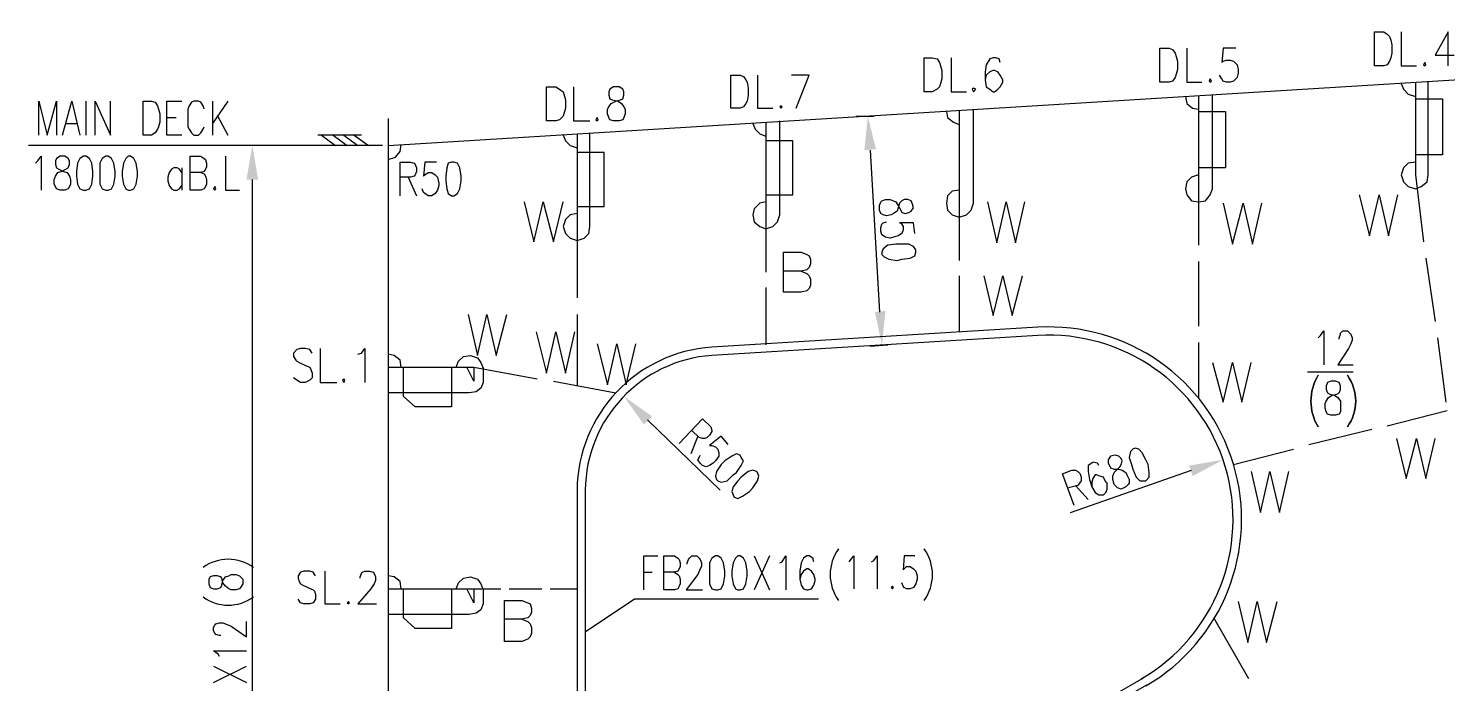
# Model space of a CAD drawing. Header units: millimetres. Extents: x 0.6 to 49, y 0.3 to 23.1.
# Drawn here: x 8.696 to 12.731, y 14.72 to 16.583 of the extents above; entities that cross this region are included whole.
import ezdxf

# ---------------------------------------------------------------- set-up
doc = ezdxf.new("R2010")
doc.units = ezdxf.units.MM
doc.layers.add('PDF_Geometry', color=7, linetype='Continuous')
doc.layers.add('PDF_Solid Fills', color=7, linetype='Continuous')

msp = doc.modelspace()

# ---------------------------------------------------------------- linework, layer by layer
at = {"layer": 'PDF_Geometry', "lineweight": 25}
for points in [[(9.7194, 16.25), (15.1194, 16.5833)], [(12.5994, 16.5733), (12.5994, 16.4767), (12.6428, 16.4767)], [(12.7328, 16.4767), (12.7328, 16.5733), (12.6961, 16.5067), (12.7494, 16.5067)], [(11.9894, 16.5267), (11.9894, 16.43), (12.0328, 16.43)], [(12.1294, 16.5267), (12.0928, 16.5267), (12.0894, 16.4867), (12.0928, 16.49), (12.1028, 16.4933), (12.1128, 16.4933), (12.1228, 16.49), (12.1328, 16.48), (12.1361, 16.4667), (12.1361, 16.4567), (12.1328, 16.4433), (12.1228, 16.4333), (12.1128, 16.43), (12.1028, 16.43), (12.0928, 16.4333), (12.0894, 16.44), (12.0828, 16.45)], [(11.3194, 16.5), (11.3194, 16.4033), (11.3628, 16.4033)], [(11.4594, 16.4867), (11.4561, 16.4967), (11.4461, 16.5), (11.4394, 16.5), (11.4294, 16.4967), (11.4194, 16.48), (11.4161, 16.46), (11.4161, 16.4367), (11.4194, 16.4167), (11.4294, 16.41), (11.4394, 16.4033), (11.4428, 16.4033), (11.4528, 16.41), (11.4594, 16.4167), (11.4661, 16.43), (11.4661, 16.4367), (11.4594, 16.45), (11.4528, 16.46), (11.4428, 16.4633), (11.4394, 16.4633), (11.4294, 16.46), (11.4194, 16.45), (11.4161, 16.4367)], [(10.7694, 16.45), (10.7694, 16.3567), (10.8128, 16.3567)], [(10.8794, 16.3567), (10.9161, 16.45), (10.8661, 16.45)], [(12.6394, 16.2033), (12.6194, 16.2), (12.6061, 16.1867), (12.5994, 16.1667), (12.6061, 16.1467), (12.6194, 16.1333), (12.6394, 16.1267), (12.6561, 16.1333), (12.6728, 16.1467), (12.6761, 16.1667), (12.6761, 16.4333)], [(12.5994, 16.4267), (12.6061, 16.41), (12.6194, 16.3967), (12.6394, 16.39)], [(12.6394, 16.43), (12.6394, 16.1667), (12.6628, 15.9767)], [(10.2461, 16.4167), (10.2461, 16.32), (10.2928, 16.32)], [(12.0228, 16.1667), (12.0028, 16.16), (11.9894, 16.1467), (11.9861, 16.1267), (11.9894, 16.11), (12.0028, 16.0933), (12.0228, 16.09), (12.0428, 16.0933), (12.0561, 16.11), (12.0628, 16.1267), (12.0628, 16.3933)], [(11.9861, 16.39), (11.9894, 16.37), (12.0061, 16.3567), (12.0228, 16.3533)], [(12.0228, 16.39), (12.0228, 16.1267), (12.0228, 15.9667)], [(12.6394, 16.3833), (12.7161, 16.3833), (12.7161, 16.2233), (12.6394, 16.2233)], [(8.7261, 16.28), (8.7261, 16.3767), (8.7494, 16.28), (8.7761, 16.3767), (8.7761, 16.28)], [(8.7928, 16.28), (8.8194, 16.3767), (8.8428, 16.28)], [(8.8594, 16.3767), (8.8594, 16.28)], [(8.8861, 16.28), (8.8861, 16.3767), (8.9294, 16.28), (8.9294, 16.3767)], [(9.1328, 16.28), (9.0894, 16.28), (9.0894, 16.3767), (9.1328, 16.3767)], [(9.1961, 16.3533), (9.1928, 16.3633), (9.1861, 16.3733), (9.1794, 16.3767), (9.1661, 16.3767), (9.1594, 16.3733), (9.1528, 16.3633), (9.1494, 16.3533), (9.1494, 16.3033), (9.1528, 16.2967), (9.1594, 16.2867), (9.1661, 16.28), (9.1794, 16.28), (9.1861, 16.2867), (9.1928, 16.2967), (9.1961, 16.3033)], [(9.2194, 16.3767), (9.2194, 16.28)], [(9.2628, 16.3767), (9.2194, 16.3133)], [(11.3428, 16.1233), (11.3228, 16.12), (11.3094, 16.1067), (11.3061, 16.0867), (11.3094, 16.0667), (11.3228, 16.0533), (11.3428, 16.0467), (11.3628, 16.0533), (11.3761, 16.0667), (11.3828, 16.0867), (11.3828, 16.3533)], [(11.3061, 16.3467), (11.3094, 16.33), (11.3261, 16.3167), (11.3428, 16.31)], [(11.3428, 16.35), (11.3428, 16.0867), (11.3428, 15.9233)], [(12.0228, 16.3467), (12.0994, 16.3467), (12.0994, 16.1867), (12.0228, 16.1867)], [(8.8028, 16.3133), (8.8328, 16.3133)], [(9.0894, 16.33), (9.1161, 16.33)], [(9.2328, 16.3367), (9.2628, 16.28)], [(9.7194, 16.3267), (9.7194, 11.83)], [(10.7928, 16.09), (10.7761, 16.0867), (10.7594, 16.07), (10.7561, 16.0533), (10.7594, 16.0333), (10.7761, 16.02), (10.7928, 16.0133), (10.8128, 16.02), (10.8261, 16.0333), (10.8328, 16.0533), (10.8328, 16.32)], [(10.7561, 16.3133), (10.7628, 16.2967), (10.7761, 16.2833), (10.7928, 16.2767)], [(10.7928, 16.3167), (10.7928, 16.0533), (10.7928, 15.89)], [(11.0494, 16.3333), (11.0994, 16.3333)], [(9.6428, 16.28), (9.5194, 16.28)], [(9.5294, 16.28), (9.5694, 16.25)], [(9.5628, 16.28), (9.6028, 16.25)], [(9.5928, 16.28), (9.6328, 16.25)], [(9.6228, 16.28), (9.6628, 16.25)], [(10.2561, 16.0567), (10.2361, 16.0533), (10.2228, 16.04), (10.2161, 16.02), (10.2228, 16), (10.2361, 15.9867), (10.2561, 15.98), (10.2761, 15.9867), (10.2894, 16), (10.2928, 16.02), (10.2928, 16.2867)], [(10.2161, 16.28), (10.2228, 16.2633), (10.2361, 16.25), (10.2561, 16.2433)], [(10.2561, 16.2833), (10.2561, 16.02), (10.2561, 15.8167)], [(10.7928, 16.11), (10.8694, 16.11), (10.8694, 16.2633), (10.7928, 16.2633)], [(9.7028, 16.25), (8.6961, 16.25)], [(9.4394, 16.25), (9.3161, 16.25)], [(9.7194, 16.21), (9.7394, 16.2167), (9.7528, 16.2333), (9.7561, 16.2533)], [(10.2561, 16.0767), (10.3328, 16.0767), (10.3328, 16.23), (10.2561, 16.23)], [(11.0894, 16.2367), (11.1161, 15.7767)], [(8.7161, 16.2), (8.7228, 16.2067), (8.7328, 16.22), (8.7328, 16.1233)], [(9.1328, 16.1733), (9.1261, 16.1833), (9.1194, 16.1867), (9.1094, 16.1867), (9.1028, 16.1833), (9.0961, 16.1733), (9.0928, 16.16), (9.0928, 16.15), (9.0961, 16.1367), (9.1028, 16.1267), (9.1094, 16.1233), (9.1194, 16.1233), (9.1261, 16.1267), (9.1328, 16.1367)], [(9.1328, 16.1867), (9.1328, 16.1233)], [(9.1861, 16.1733), (9.1961, 16.17), (9.1994, 16.1633), (9.2028, 16.1533), (9.2028, 16.14), (9.1994, 16.1333), (9.1961, 16.1267), (9.1861, 16.1233), (9.1561, 16.1233), (9.1561, 16.22), (9.1861, 16.22), (9.1961, 16.2133), (9.1994, 16.21), (9.2028, 16.2), (9.2028, 16.19), (9.1994, 16.1833), (9.1961, 16.1767), (9.1861, 16.1733), (9.1561, 16.1733)], [(9.2561, 16.22), (9.2561, 16.1233), (9.2961, 16.1233)], [(9.7528, 16.1067), (9.7528, 16.2033), (9.7828, 16.2033), (9.7928, 16.2), (9.7961, 16.1967), (9.7994, 16.1867), (9.7994, 16.1767), (9.7961, 16.1667), (9.7928, 16.1633), (9.7828, 16.16), (9.7528, 16.16)], [(9.8561, 16.2033), (9.8228, 16.2033), (9.8194, 16.1633), (9.8228, 16.1667), (9.8328, 16.1733), (9.8428, 16.1733), (9.8528, 16.1667), (9.8594, 16.16), (9.8628, 16.1433), (9.8628, 16.1367), (9.8594, 16.1233), (9.8528, 16.1133), (9.8428, 16.1067), (9.8328, 16.1067), (9.8228, 16.1133), (9.8194, 16.1167), (9.8161, 16.1267)], [(9.3328, 16.1533), (9.3328, 12.7967)], [(9.7761, 16.16), (9.7994, 16.1067)], [(12.4794, 16.11), (12.5094, 15.9933), (12.5361, 16.11), (12.5628, 15.9933), (12.5894, 16.11)], [(10.1061, 16.09), (10.1328, 15.9767), (10.1594, 16.09), (10.1894, 15.9767), (10.2161, 16.09)], [(11.4228, 16.09), (11.4494, 15.9733), (11.4761, 16.09), (11.5028, 15.9733), (11.5294, 16.09)], [(12.0928, 16.0867), (12.1194, 15.97), (12.1494, 16.0867), (12.1761, 15.97), (12.2028, 16.0867)], [(11.2161, 16), (11.2128, 16.03), (11.1728, 16.03), (11.1761, 16.03), (11.1828, 16.02), (11.1828, 16.01), (11.1794, 16), (11.1694, 15.9933), (11.1561, 15.99), (11.1461, 15.9867), (11.1328, 15.99), (11.1228, 15.9967), (11.1194, 16.0067), (11.1194, 16.0167), (11.1228, 16.0267), (11.1261, 16.03), (11.1361, 16.0333)], [(10.8928, 15.8933), (10.9094, 15.8867), (10.9161, 15.88), (10.9194, 15.87), (10.9194, 15.8533), (10.9161, 15.8433), (10.9094, 15.8367), (10.8928, 15.8333), (10.8428, 15.8333), (10.8428, 15.9467), (10.8928, 15.9467), (10.9094, 15.94), (10.9161, 15.9367), (10.9194, 15.9267), (10.9194, 15.9133), (10.9161, 15.9033), (10.9094, 15.8967), (10.8928, 15.8933), (10.8428, 15.8933)], [(12.0228, 15.92), (12.0228, 15.7367)], [(12.6694, 15.93), (12.6961, 15.75)], [(11.3428, 15.88), (11.3428, 15.72)], [(11.4128, 15.88), (11.4394, 15.7667), (11.4661, 15.88), (11.4928, 15.7667), (11.5228, 15.88)], [(10.7928, 15.8467), (10.7928, 15.6833)], [(9.9461, 15.77), (9.9728, 15.6533), (9.9994, 15.77), (10.0261, 15.6533), (10.0561, 15.77)], [(10.2561, 15.77), (10.2561, 15.5667)], [(10.1394, 15.72), (10.1694, 15.6033), (10.1961, 15.72), (10.2228, 15.6033), (10.2494, 15.72)], [(12.3628, 15.7033), (12.3694, 15.71), (12.3794, 15.7233), (12.3794, 15.6267)], [(12.4228, 15.7), (12.4228, 15.7033), (12.4261, 15.7133), (12.4261, 15.7167), (12.4328, 15.7233), (12.4461, 15.7233), (12.4528, 15.7167), (12.4561, 15.7133), (12.4594, 15.7033), (12.4594, 15.6967), (12.4561, 15.6867), (12.4494, 15.6733), (12.4194, 15.6267), (12.4628, 15.6267)], [(12.7028, 15.7033), (12.7261, 15.52)], [(9.5028, 15.66), (9.4961, 15.67), (9.4828, 15.6733), (9.4694, 15.6733), (9.4594, 15.67), (9.4494, 15.66), (9.4494, 15.65), (9.4561, 15.64), (9.4594, 15.6367), (9.4661, 15.6333), (9.4861, 15.6233), (9.4961, 15.62), (9.4994, 15.6133), (9.5028, 15.6033), (9.5028, 15.59), (9.4961, 15.5833), (9.4828, 15.5767), (9.4694, 15.5767), (9.4594, 15.5833), (9.4494, 15.59)], [(9.5261, 15.6733), (9.5261, 15.5767), (9.5728, 15.5767)], [(9.6328, 15.6567), (9.6428, 15.66), (9.6528, 15.6733), (9.6528, 15.5767)], [(9.7561, 15.62), (9.7528, 15.64), (9.7361, 15.6533), (9.7194, 15.6567)], [(10.3128, 15.6867), (10.3428, 15.57), (10.3694, 15.6867), (10.3961, 15.57), (10.4228, 15.6867)], [(11.0894, 15.68), (11.1394, 15.6833)], [(12.0228, 15.69), (12.0228, 15.53)], [(9.9128, 15.62), (9.9194, 15.6367), (9.9328, 15.65), (9.9528, 15.6533), (9.9728, 15.6467), (9.9828, 15.6333), (9.9894, 15.6167), (9.9894, 15.5767), (9.9828, 15.56), (9.9694, 15.55), (9.9494, 15.5467), (9.7194, 15.5467)], [(9.7194, 15.62), (9.9628, 15.62), (9.9628, 15.58), (9.9428, 15.62)], [(9.8994, 15.62), (9.8994, 15.5067), (9.7961, 15.5067), (9.7628, 15.5367), (9.7628, 15.62)], [(9.9628, 15.62), (10.1428, 15.5867)], [(12.0628, 15.6333), (12.0928, 15.52), (12.1194, 15.6333), (12.1461, 15.52), (12.1728, 15.6333)], [(10.1894, 15.58), (10.3661, 15.5467)], [(12.3328, 15.6067), (12.4628, 15.6067)], [(12.5594, 15.4533), (12.7294, 15.4967)], [(10.6628, 15.27), (10.4561, 15.47)], [(10.5461, 15.4033), (10.6128, 15.4733), (10.6361, 15.45), (10.6394, 15.44), (10.6394, 15.4367), (10.6328, 15.4267), (10.6261, 15.42), (10.6194, 15.4167), (10.6128, 15.4167), (10.6028, 15.42), (10.5828, 15.44)], [(10.5994, 15.4233), (10.5794, 15.3733)], [(10.6861, 15.4), (10.6661, 15.4233), (10.6328, 15.3967), (10.6394, 15.3967), (10.6494, 15.3933), (10.6561, 15.3867), (10.6594, 15.3767), (10.6594, 15.3667), (10.6494, 15.3533), (10.6428, 15.3467), (10.6328, 15.34), (10.6228, 15.3367), (10.6128, 15.34), (10.6061, 15.3467), (10.5994, 15.3567), (10.6028, 15.3633), (10.6061, 15.37)], [(12.3361, 15.4), (12.5161, 15.4433)], [(12.5861, 15.4167), (12.6128, 15.3033), (12.6428, 15.4167), (12.6694, 15.3033), (12.6961, 15.4167)], [(12.1228, 15.3433), (12.2928, 15.3867)], [(11.7394, 15.34), (11.7361, 15.3467), (11.7228, 15.35), (11.7194, 15.3467), (11.7094, 15.34), (11.7094, 15.3233), (11.7128, 15.3), (11.7194, 15.28), (11.7294, 15.2633), (11.7394, 15.2567), (11.7528, 15.2567), (11.7594, 15.2633), (11.7628, 15.2733), (11.7628, 15.29), (11.7594, 15.2933), (11.7528, 15.3067), (11.7428, 15.31), (11.7328, 15.3133), (11.7294, 15.3133), (11.7228, 15.3033), (11.7194, 15.2933), (11.7194, 15.28)], [(11.6694, 15.2267), (11.6361, 15.3167), (11.6628, 15.3267), (11.6728, 15.3267), (11.6794, 15.3233), (11.6861, 15.3167), (11.6894, 15.3067), (11.6894, 15.2967), (11.6861, 15.2933), (11.6794, 15.2833), (11.6528, 15.2767)], [(11.6594, 15.2067), (12.0028, 15.3267)], [(12.1728, 15.3233), (12.1994, 15.2067), (12.2261, 15.3233), (12.2528, 15.2067), (12.2794, 15.3233)], [(11.6728, 15.2833), (11.7094, 15.2433)], [(10.4461, 14.9867), (10.4461, 15.0833), (10.4861, 15.0833)], [(10.5328, 15.0367), (10.5428, 15.03), (10.5461, 15.0267), (10.5494, 15.0167), (10.5494, 15.0033), (10.5461, 14.9967), (10.5428, 14.99), (10.5328, 14.9867), (10.5028, 14.9867), (10.5028, 15.0833), (10.5328, 15.0833), (10.5428, 15.0767), (10.5461, 15.0733), (10.5494, 15.0633), (10.5494, 15.0533), (10.5461, 15.0467), (10.5428, 15.04), (10.5328, 15.0367), (10.5028, 15.0367)], [(10.5694, 15.06), (10.5694, 15.0633), (10.5728, 15.0733), (10.5761, 15.0767), (10.5828, 15.0833), (10.5961, 15.0833), (10.6028, 15.0767), (10.6061, 15.0733), (10.6094, 15.0633), (10.6094, 15.0533), (10.6061, 15.0467), (10.5994, 15.03), (10.5661, 14.9867), (10.6128, 14.9867)], [(10.7594, 15.0833), (10.8028, 14.9867)], [(10.8028, 15.0833), (10.7594, 14.9867)], [(10.8328, 15.0633), (10.8394, 15.0667), (10.8494, 15.0833), (10.8494, 14.9867)], [(10.9294, 15.0667), (10.9261, 15.0767), (10.9161, 15.0833), (10.9094, 15.0833), (10.8994, 15.0767), (10.8928, 15.0633), (10.8894, 15.04), (10.8894, 15.0167), (10.8928, 15), (10.8994, 14.99), (10.9094, 14.9867), (10.9128, 14.9867), (10.9228, 14.99), (10.9294, 15), (10.9328, 15.0133), (10.9328, 15.0167), (10.9294, 15.03), (10.9228, 15.04), (10.9128, 15.0467), (10.9094, 15.0467), (10.8994, 15.04), (10.8928, 15.03), (10.8894, 15.0167)], [(11.0294, 15.0667), (11.0328, 15.07), (11.0428, 15.0833), (11.0428, 14.99)], [(11.0928, 15.0667), (11.0994, 15.07), (11.1094, 15.0833), (11.1094, 14.99)], [(11.2161, 15.0833), (11.1861, 15.0833), (11.1828, 15.0433), (11.1861, 15.0467), (11.1928, 15.0533), (11.2028, 15.0533), (11.2128, 15.0467), (11.2194, 15.04), (11.2228, 15.0267), (11.2228, 15.0167), (11.2194, 15.0033), (11.2128, 14.9933), (11.2028, 14.99), (11.1928, 14.99), (11.1861, 14.9933), (11.1828, 14.9967), (11.1794, 15.0067)], [(9.5128, 15.0267), (9.5061, 15.0367), (9.4961, 15.04), (9.4794, 15.04), (9.4694, 15.0367), (9.4628, 15.0267), (9.4628, 15.02), (9.4661, 15.01), (9.4694, 15.0033), (9.4761, 15), (9.4994, 14.99), (9.5061, 14.9867), (9.5094, 14.9833), (9.5128, 14.9733), (9.5128, 14.96), (9.5061, 14.95), (9.4961, 14.9467), (9.4794, 14.9467), (9.4694, 14.95), (9.4628, 14.96)], [(9.5394, 15.04), (9.5394, 14.9467), (9.5828, 14.9467)], [(9.6394, 15.02), (9.6394, 15.0233), (9.6428, 15.0333), (9.6461, 15.0367), (9.6528, 15.04), (9.6661, 15.04), (9.6761, 15.0367), (9.6794, 15.0333), (9.6828, 15.0233), (9.6828, 15.0133), (9.6794, 15.0033), (9.6694, 14.99), (9.6328, 14.9467), (9.6861, 14.9467)], [(9.7561, 14.99), (9.7528, 15.01), (9.7361, 15.0233), (9.7194, 15.0267)], [(9.9128, 14.99), (9.9194, 15.0067), (9.9328, 15.02), (9.9528, 15.0233), (9.9728, 15.0167), (9.9828, 15.0033), (9.9894, 14.9867), (9.9894, 14.9467), (9.9828, 14.93), (9.9694, 14.92), (9.9494, 14.9167), (9.7194, 14.9167)], [(10.4461, 15.0367), (10.4694, 15.0367)], [(9.7194, 14.99), (9.9628, 14.99), (9.9628, 14.95), (9.9428, 14.99)], [(9.8994, 14.99), (9.8994, 14.8767), (9.7961, 14.8767), (9.7628, 14.9067), (9.7628, 14.99)], [(9.9628, 14.99), (10.0394, 14.99)], [(10.0628, 14.99), (10.1561, 14.99)], [(10.1794, 14.99), (10.2561, 14.99)], [(10.0994, 14.9033), (10.1161, 14.8967), (10.1228, 14.89), (10.1261, 14.88), (10.1261, 14.8633), (10.1228, 14.8533), (10.1161, 14.8467), (10.0994, 14.84), (10.0494, 14.84), (10.0494, 14.9567), (10.0994, 14.9567), (10.1161, 14.95), (10.1228, 14.9467), (10.1261, 14.9333), (10.1261, 14.9233), (10.1228, 14.9133), (10.1161, 14.9067), (10.0994, 14.9033), (10.0494, 14.9033)], [(10.9428, 14.96), (10.4194, 14.96), (10.2794, 14.8667)], [(12.1361, 14.9533), (12.1628, 14.8367), (12.1894, 14.9533), (12.2161, 14.8367), (12.2461, 14.9533)], [(9.2428, 14.8567), (9.2394, 14.8567), (9.2294, 14.86), (9.2261, 14.8633), (9.2228, 14.87), (9.2228, 14.88), (9.2261, 14.8867), (9.2294, 14.89), (9.2394, 14.8933), (9.2494, 14.8933), (9.2561, 14.89), (9.2728, 14.8833), (9.3161, 14.8533), (9.3161, 14.8967)], [(12.1661, 14.7333), (12.0661, 14.9067)], [(9.2394, 14.7967), (9.2361, 14.8033), (9.2228, 14.8133), (9.3161, 14.8133)], [(9.2228, 14.7233), (9.3161, 14.77)], [(9.2228, 14.77), (9.3161, 14.7233)]]:
    msp.add_lwpolyline(points, dxfattribs=at)
for points in [[(12.5228, 16.4767), (12.5228, 16.5733), (12.5494, 16.5733), (12.5594, 16.5667), (12.5661, 16.56), (12.5694, 16.55), (12.5728, 16.5367), (12.5728, 16.5133), (12.5694, 16.5), (12.5661, 16.49), (12.5594, 16.48), (12.5494, 16.4767)], [(11.9128, 16.43), (11.9128, 16.5267), (11.9394, 16.5267), (11.9494, 16.5233), (11.9561, 16.5133), (11.9594, 16.5033), (11.9628, 16.49), (11.9628, 16.4667), (11.9594, 16.4533), (11.9561, 16.4433), (11.9494, 16.4333), (11.9394, 16.43)], [(11.2428, 16.4033), (11.2428, 16.5), (11.2661, 16.5), (11.2794, 16.4967), (11.2861, 16.4867), (11.2894, 16.4767), (11.2928, 16.4633), (11.2928, 16.44), (11.2894, 16.4267), (11.2861, 16.4167), (11.2794, 16.41), (11.2661, 16.4033)], [(12.6661, 16.4867), (12.6628, 16.48), (12.6661, 16.4767), (12.6694, 16.48)], [(10.6928, 16.3567), (10.6928, 16.45), (10.7194, 16.45), (10.7294, 16.4467), (10.7361, 16.4367), (10.7394, 16.43), (10.7428, 16.4133), (10.7428, 16.3933), (10.7394, 16.3767), (10.7361, 16.37), (10.7294, 16.36), (10.7194, 16.3567)], [(12.0561, 16.44), (12.0528, 16.4333), (12.0561, 16.43), (12.0594, 16.4333)], [(10.1694, 16.32), (10.1694, 16.4167), (10.1961, 16.4167), (10.2061, 16.41), (10.2161, 16.4033), (10.2194, 16.3933), (10.2228, 16.38), (10.2228, 16.3567), (10.2194, 16.3433), (10.2161, 16.3333), (10.2061, 16.3233), (10.1961, 16.32)], [(10.3594, 16.4167), (10.3494, 16.41), (10.3461, 16.4033), (10.3461, 16.3933), (10.3494, 16.3833), (10.3561, 16.38), (10.3728, 16.3767), (10.3828, 16.37), (10.3894, 16.36), (10.3928, 16.3533), (10.3928, 16.34), (10.3894, 16.33), (10.3861, 16.3233), (10.3761, 16.32), (10.3594, 16.32), (10.3494, 16.3233), (10.3461, 16.33), (10.3428, 16.34), (10.3428, 16.3533), (10.3461, 16.36), (10.3528, 16.37), (10.3661, 16.3767), (10.3794, 16.38), (10.3861, 16.3833), (10.3894, 16.3933), (10.3894, 16.4033), (10.3861, 16.41), (10.3761, 16.4167)], [(11.3828, 16.4133), (11.3794, 16.41), (11.3828, 16.4033), (11.3894, 16.41)], [(9.0228, 16.28), (9.0228, 16.3767), (9.0461, 16.3767), (9.0561, 16.3733), (9.0628, 16.3633), (9.0661, 16.3533), (9.0694, 16.34), (9.0694, 16.3167), (9.0661, 16.3033), (9.0628, 16.2967), (9.0561, 16.2867), (9.0461, 16.28)], [(10.8361, 16.3633), (10.8328, 16.36), (10.8361, 16.3567), (10.8394, 16.36)], [(10.3128, 16.33), (10.3094, 16.3233), (10.3128, 16.32), (10.3161, 16.3233)], [(8.7861, 16.22), (8.7761, 16.2133), (8.7728, 16.2067), (8.7728, 16.1967), (8.7761, 16.1867), (8.7828, 16.1833), (8.7961, 16.1767), (8.8061, 16.1733), (8.8128, 16.1633), (8.8161, 16.1533), (8.8161, 16.14), (8.8128, 16.1333), (8.8094, 16.1267), (8.7994, 16.1233), (8.7861, 16.1233), (8.7761, 16.1267), (8.7728, 16.1333), (8.7694, 16.14), (8.7694, 16.1533), (8.7728, 16.1633), (8.7794, 16.1733), (8.7894, 16.1767), (8.8028, 16.1833), (8.8094, 16.1867), (8.8128, 16.1967), (8.8128, 16.2067), (8.8094, 16.2133), (8.7994, 16.22)], [(8.8528, 16.22), (8.8428, 16.2133), (8.8361, 16.2), (8.8328, 16.1767), (8.8328, 16.1633), (8.8361, 16.14), (8.8428, 16.1267), (8.8528, 16.1233), (8.8594, 16.1233), (8.8694, 16.1267), (8.8761, 16.14), (8.8794, 16.1633), (8.8794, 16.1767), (8.8761, 16.2), (8.8694, 16.2133), (8.8594, 16.22)], [(8.9161, 16.22), (8.9061, 16.2133), (8.8994, 16.2), (8.8994, 16.14), (8.9061, 16.1267), (8.9161, 16.1233), (8.9228, 16.1233), (8.9328, 16.1267), (8.9394, 16.14), (8.9428, 16.1633), (8.9428, 16.1767), (8.9394, 16.2), (8.9328, 16.2133), (8.9228, 16.22)], [(8.9794, 16.22), (8.9728, 16.2133), (8.9661, 16.2), (8.9628, 16.1767), (8.9628, 16.1633), (8.9661, 16.14), (8.9728, 16.1267), (8.9794, 16.1233), (8.9861, 16.1233), (8.9961, 16.1267), (9.0028, 16.14), (9.0061, 16.1633), (9.0061, 16.1767), (9.0028, 16.2), (8.9961, 16.2133), (8.9861, 16.22)], [(9.8994, 16.2033), (9.8894, 16.2), (9.8861, 16.1867), (9.8828, 16.1633), (9.8828, 16.15), (9.8861, 16.1267), (9.8894, 16.1133), (9.8994, 16.1067), (9.9061, 16.1067), (9.9161, 16.1133), (9.9228, 16.1267), (9.9261, 16.15), (9.9261, 16.1633), (9.9228, 16.1867), (9.9161, 16.2), (9.9061, 16.2033)], [(9.2261, 16.1333), (9.2228, 16.1267), (9.2261, 16.1233), (9.2294, 16.1267)], [(11.2094, 16.0833), (11.2061, 16.0933), (11.1961, 16.0967), (11.1861, 16.0967), (11.1794, 16.0933), (11.1728, 16.0867), (11.1694, 16.0733), (11.1661, 16.0633), (11.1561, 16.0567), (11.1494, 16.0533), (11.1361, 16.05), (11.1261, 16.0533), (11.1194, 16.0567), (11.1161, 16.0667), (11.1161, 16.08), (11.1194, 16.09), (11.1228, 16.0933), (11.1328, 16.0967), (11.1461, 16.0967), (11.1561, 16.0933), (11.1628, 16.09), (11.1694, 16.08), (11.1761, 16.0667), (11.1794, 16.06), (11.1894, 16.0567), (11.1994, 16.06), (11.2061, 16.0633), (11.2128, 16.0733)], [(11.2194, 15.9533), (11.2128, 15.9633), (11.1994, 15.97), (11.1628, 15.97), (11.1394, 15.9667), (11.1261, 15.9567), (11.1228, 15.9467), (11.1228, 15.94), (11.1294, 15.9333), (11.1428, 15.9267), (11.1661, 15.9233), (11.1794, 15.9267), (11.2028, 15.93), (11.2161, 15.9367), (11.2194, 15.9467)], [(9.5928, 15.5867), (9.5894, 15.5833), (9.5928, 15.5767), (9.5961, 15.5833)], [(12.3994, 15.58), (12.3894, 15.5767), (12.3861, 15.5667), (12.3861, 15.5567), (12.3894, 15.5467), (12.3961, 15.5433), (12.4094, 15.54), (12.4194, 15.5333), (12.4261, 15.5233), (12.4261, 15.4933), (12.4228, 15.4867), (12.4128, 15.4833), (12.3994, 15.4833), (12.3894, 15.4867), (12.3861, 15.4933), (12.3828, 15.5033), (12.3828, 15.5167), (12.3861, 15.5233), (12.3928, 15.5333), (12.4028, 15.54), (12.4161, 15.5433), (12.4228, 15.5467), (12.4261, 15.5567), (12.4261, 15.5667), (12.4228, 15.5767), (12.4128, 15.58)], [(12.3994, 15.58), (12.3894, 15.5767), (12.3861, 15.5667), (12.3861, 15.5567), (12.3894, 15.5467), (12.3961, 15.5433), (12.4094, 15.54), (12.4194, 15.5333), (12.4261, 15.5233), (12.4261, 15.4933), (12.4228, 15.4867), (12.4128, 15.4833), (12.3994, 15.4833), (12.3894, 15.4867), (12.3861, 15.4933), (12.3828, 15.5033), (12.3828, 15.5167), (12.3861, 15.5233), (12.3928, 15.5333), (12.4028, 15.54), (12.4161, 15.5433), (12.4228, 15.5467), (12.4261, 15.5567), (12.4261, 15.5667), (12.4228, 15.5767), (12.4128, 15.58)], [(11.8361, 15.3867), (11.8294, 15.38), (11.8261, 15.3633), (11.8328, 15.3433), (11.8361, 15.33), (11.8461, 15.3067), (11.8561, 15.2967), (11.8728, 15.2967), (11.8828, 15.3067), (11.8828, 15.32), (11.8794, 15.3433), (11.8728, 15.3567), (11.8628, 15.3767), (11.8528, 15.3867), (11.8428, 15.39)], [(10.7194, 15.37), (10.7094, 15.3733), (10.6961, 15.3667), (10.6761, 15.3533), (10.6661, 15.3433), (10.6528, 15.3233), (10.6494, 15.31), (10.6528, 15.3), (10.6561, 15.2967), (10.6661, 15.2933), (10.6828, 15.2967), (10.6994, 15.3133), (10.7094, 15.32), (10.7228, 15.34), (10.7294, 15.3533), (10.7228, 15.3633)], [(11.7728, 15.3667), (11.7661, 15.3567), (11.7661, 15.3467), (11.7694, 15.34), (11.7728, 15.3333), (11.7828, 15.33), (11.7961, 15.33), (11.8061, 15.3267), (11.8161, 15.32), (11.8194, 15.3133), (11.8261, 15.3), (11.8261, 15.29), (11.8228, 15.2867), (11.8161, 15.28), (11.8028, 15.2733), (11.7928, 15.2767), (11.7894, 15.28), (11.7828, 15.2867), (11.7794, 15.3), (11.7794, 15.31), (11.7828, 15.32), (11.7894, 15.3267), (11.7994, 15.3367), (11.8028, 15.3433), (11.8061, 15.3533), (11.8028, 15.36), (11.7961, 15.3667), (11.7861, 15.37)], [(10.7661, 15.3233), (10.7561, 15.3267), (10.7428, 15.3233), (10.7228, 15.3067), (10.7128, 15.2967), (10.6994, 15.28), (10.6961, 15.2667), (10.6994, 15.2567), (10.7028, 15.25), (10.7128, 15.2467), (10.7261, 15.2533), (10.7461, 15.2667), (10.7561, 15.2767), (10.7694, 15.2967), (10.7728, 15.31), (10.7694, 15.32)], [(10.6494, 15.0833), (10.6394, 15.0767), (10.6328, 15.0633), (10.6328, 15.0033), (10.6394, 14.99), (10.6494, 14.9867), (10.6561, 14.9867), (10.6661, 14.99), (10.6728, 15.0033), (10.6761, 15.0267), (10.6761, 15.04), (10.6728, 15.0633), (10.6661, 15.0767), (10.6561, 15.0833)], [(10.7128, 15.0833), (10.7061, 15.0767), (10.6994, 15.0633), (10.6961, 15.04), (10.6961, 15.0267), (10.6994, 15.0033), (10.7061, 14.99), (10.7128, 14.9867), (10.7194, 14.9867), (10.7294, 14.99), (10.7361, 15.0033), (10.7394, 15.0267), (10.7394, 15.04), (10.7361, 15.0633), (10.7294, 15.0767), (10.7194, 15.0833)], [(9.2094, 15.0033), (9.2128, 14.9933), (9.2228, 14.99), (9.2328, 14.99), (9.2428, 14.9933), (9.2461, 15), (9.2494, 15.0133), (9.2561, 15.0233), (9.2661, 15.0267), (9.2728, 15.03), (9.2861, 15.03), (9.2961, 15.0267), (9.2994, 15.0233), (9.3061, 15.0167), (9.3061, 15.0033), (9.2994, 14.9933), (9.2961, 14.99), (9.2861, 14.9867), (9.2728, 14.9867), (9.2661, 14.99), (9.2561, 14.9967), (9.2494, 15.0067), (9.2461, 15.02), (9.2428, 15.0233), (9.2328, 15.0267), (9.2228, 15.0267), (9.2128, 15.0233), (9.2094, 15.0167)], [(11.1528, 14.9967), (11.1494, 14.9933), (11.1528, 14.99), (11.1561, 14.9933)], [(9.6061, 14.9533), (9.6028, 14.95), (9.6061, 14.9467), (9.6094, 14.95)]]:
    msp.add_lwpolyline(points, close=True, dxfattribs=at)
for points in [[(11.8728, 14.7133, 0.78961), (11.5661, 15.7333), (10.6394, 15.6767, 0.393217), (10.2561, 15.27), (10.2561, 14.4867, 0.578291), (10.8661, 14.1333), (11.8761, 14.7167)], [(11.8594, 14.7333, 0.790737), (11.5661, 15.71), (10.6394, 15.6533, 0.39103), (10.2794, 15.27), (10.2794, 14.4867, 0.581043), (10.8561, 14.1533), (11.8661, 14.7367)]]:
    msp.add_lwpolyline(points, format="xyb", dxfattribs=at)
for points in [[(12.3628, 15.5967, 0.277525), (12.3628, 15.45, -0.277525)], [(12.4461, 15.45, 0.323638), (12.4461, 15.5967, -0.323638)]]:
    msp.add_lwpolyline(points, format="xyb", close=True, dxfattribs=at)
for centre, radius, start, end in [((11.1009, 15.03), 0.1252, 144.1329, 215.8671), ((11.1413, 15.03), 0.1252, 324.1329, 35.8671), ((9.2644, 14.9531), 0.1205, 53.5149, 126.4851), ((9.2644, 15.0636), 0.1205, 233.5149, 306.4851)]:
    msp.add_arc(centre, radius, start, end, dxfattribs=at)
at = {"layer": 'PDF_Solid Fills', "lineweight": 25, "transparency": 33554559}
for points in [[(11.1061, 16.24), (11.0728, 16.2367), (11.0828, 16.3333)], [(9.3161, 16.1533), (9.3494, 16.1533), (9.3328, 16.25)], [(11.1328, 15.78), (11.1028, 15.7767), (11.1228, 15.6833)], [(10.4694, 15.48), (10.4461, 15.4567), (10.3894, 15.5367)], [(11.9961, 15.34), (12.0061, 15.31), (12.0928, 15.3567)]]:
    msp.add_solid(points, dxfattribs=at)

doc.saveas('drawing.dxf')
